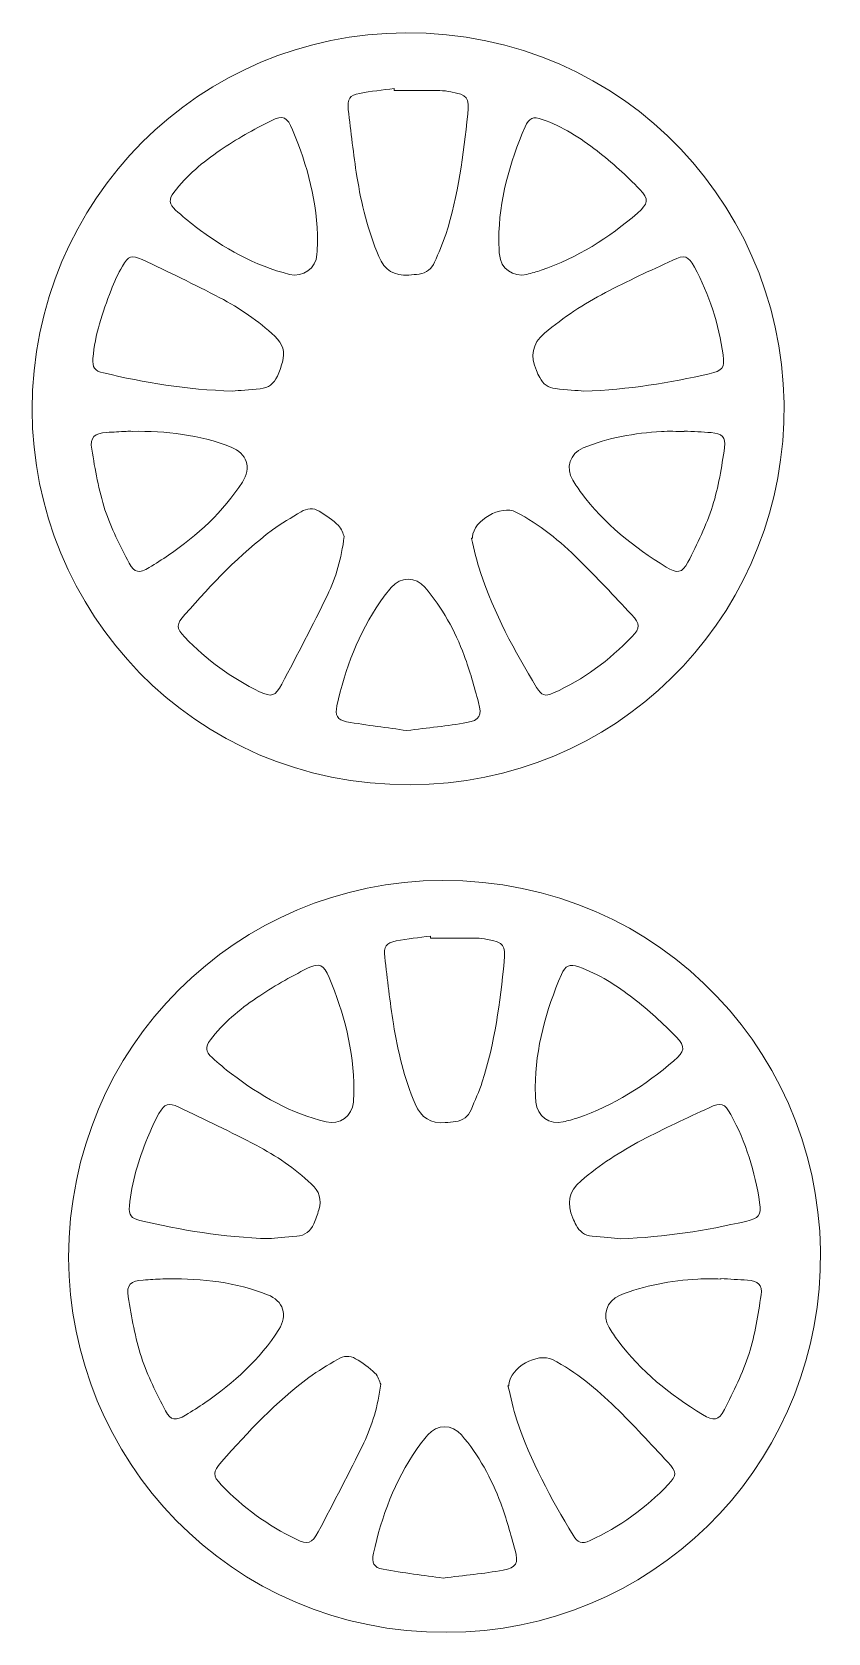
# Model space of a CAD drawing. Header units: millimetres. Extents: x -607 to 1451, y -798 to 283.
# Drawn here: x 1428.44 to 1451.02, y 2.29 to 47.71 of the extents above; entities that cross this region are included whole.
import ezdxf

# ---------------------------------------------------------------- set-up
doc = ezdxf.new("R2010")
doc.units = ezdxf.units.MM
doc.header["$MEASUREMENT"] = 0
doc.layers.add('layer 1', color=7, linetype='Continuous')

msp = doc.modelspace()

# ---------------------------------------------------------------- linework, layer by layer
at = {"layer": 'layer 1', "color": 242, "lineweight": 20}
for points, knots in [([(1428.443, 36.9895), (1428.4708, 31.2988), (1432.9804, 26.3359), (1439.1701, 26.3543), (1439.1701, 26.3543), (1444.9725, 26.3716), (1449.5564, 30.9461), (1449.7653, 36.626), (1449.7653, 36.626), (1449.9838, 42.5676), (1445.309, 47.7058), (1439.0423, 47.6813), (1439.0423, 47.6813), (1433.2246, 47.6586), (1428.4713, 42.9986), (1428.443, 36.9895)], [0, 0, 0, 0, 0.2, 0.2, 0.2, 0.2, 0.4, 0.4, 0.4, 0.4, 0.6, 0.6, 0.6, 0.6, 1, 1, 1, 1]), ([(1438.7134, 46.048), (1439.1452, 46.048), (1439.5771, 46.0506), (1440.0089, 46.0462), (1440.0089, 46.0462), (1440.1134, 46.0451), (1440.2185, 46.0258), (1440.3218, 46.0069), (1440.3218, 46.0069), (1440.7916, 45.9206), (1440.8461, 45.8499), (1440.7991, 45.3763), (1440.7991, 45.3763), (1440.6848, 44.223), (1440.5324, 43.0757), (1440.1784, 41.9668), (1440.1784, 41.9668), (1440.0921, 41.6966), (1439.9704, 41.4374), (1439.8594, 41.1756), (1439.8594, 41.1756), (1439.7784, 40.9845), (1439.6312, 40.8701), (1439.4241, 40.8407), (1439.4241, 40.8407), (1439.3263, 40.8268), (1439.2275, 40.8185), (1439.1289, 40.8117), (1439.1289, 40.8117), (1438.7183, 40.7837), (1438.444, 40.9401), (1438.2754, 41.3406), (1438.2754, 41.3406), (1437.9675, 42.0719), (1437.7828, 42.8333), (1437.6584, 43.6102), (1437.6584, 43.6102), (1437.5576, 44.2393), (1437.4885, 44.8737), (1437.4142, 45.5068), (1437.4142, 45.5068), (1437.3788, 45.8079), (1437.4457, 45.9101), (1437.738, 45.9666), (1437.738, 45.9666), (1438.0591, 46.0286), (1438.3861, 46.0602), (1438.7106, 46.105), (1438.7106, 46.105), (1438.7115, 46.086), (1438.7124, 46.067), (1438.7134, 46.048)], [0, 0, 0, 0, 0.0714286, 0.0714286, 0.0714286, 0.0714286, 0.1428571, 0.1428571, 0.1428571, 0.1428571, 0.2142857, 0.2142857, 0.2142857, 0.2142857, 0.2857143, 0.2857143, 0.2857143, 0.2857143, 0.3571429, 0.3571429, 0.3571429, 0.3571429, 0.4285714, 0.4285714, 0.4285714, 0.4285714, 0.5, 0.5, 0.5, 0.5, 0.5714286, 0.5714286, 0.5714286, 0.5714286, 0.6428571, 0.6428571, 0.6428571, 0.6428571, 0.7142857, 0.7142857, 0.7142857, 0.7142857, 0.7857143, 0.7857143, 0.7857143, 0.7857143, 0.8571429, 0.8571429, 0.8571429, 0.8571429, 1, 1, 1, 1]), ([(1436.5404, 41.7365), (1436.5361, 41.6416), (1436.5339, 41.5177), (1436.5243, 41.3943), (1436.5243, 41.3943), (1436.4935, 41.0003), (1436.1325, 40.7372), (1435.7492, 40.8313), (1435.7492, 40.8313), (1434.7507, 41.0763), (1433.8804, 41.5758), (1433.0711, 42.1927), (1433.0711, 42.1927), (1432.8793, 42.3389), (1432.6932, 42.4939), (1432.5148, 42.6561), (1432.5148, 42.6561), (1432.3255, 42.8282), (1432.3163, 42.9535), (1432.4678, 43.1568), (1432.4678, 43.1568), (1432.8275, 43.6399), (1433.2909, 44.0183), (1433.7798, 44.3535), (1433.7798, 44.3535), (1434.2369, 44.6669), (1434.726, 44.9391), (1435.2212, 45.1896), (1435.2212, 45.1896), (1435.5634, 45.3628), (1435.6848, 45.2862), (1435.8327, 44.933), (1435.8327, 44.933), (1436.2572, 43.9192), (1436.5365, 42.8732), (1436.5404, 41.7365)], [0, 0, 0, 0, 0.1, 0.1, 0.1, 0.1, 0.2, 0.2, 0.2, 0.2, 0.3, 0.3, 0.3, 0.3, 0.4, 0.4, 0.4, 0.4, 0.5, 0.5, 0.5, 0.5, 0.6, 0.6, 0.6, 0.6, 0.7, 0.7, 0.7, 0.7, 0.8, 0.8, 0.8, 0.8, 1, 1, 1, 1]), ([(1441.6791, 41.8182), (1441.6935, 42.9392), (1441.9865, 43.995), (1442.4262, 45.0157), (1442.4262, 45.0157), (1442.5344, 45.2669), (1442.6571, 45.3189), (1442.9145, 45.2279), (1442.9145, 45.2279), (1443.4873, 45.0253), (1443.9964, 44.7007), (1444.4698, 44.3329), (1444.4698, 44.3329), (1444.898, 44.0003), (1445.3009, 43.6295), (1445.681, 43.2423), (1445.681, 43.2423), (1445.9546, 42.9635), (1445.9149, 42.8252), (1445.6147, 42.569), (1445.6147, 42.569), (1444.798, 41.8719), (1443.9112, 41.2934), (1442.8862, 40.948), (1442.8862, 40.948), (1442.7515, 40.9026), (1442.6134, 40.8661), (1442.4752, 40.8324), (1442.4752, 40.8324), (1442.0886, 40.7382), (1441.7314, 40.9961), (1441.7003, 41.3917), (1441.7003, 41.3917), (1441.6891, 41.5335), (1441.6859, 41.676), (1441.6791, 41.8182)], [0, 0, 0, 0, 0.1, 0.1, 0.1, 0.1, 0.2, 0.2, 0.2, 0.2, 0.3, 0.3, 0.3, 0.3, 0.4, 0.4, 0.4, 0.4, 0.5, 0.5, 0.5, 0.5, 0.6, 0.6, 0.6, 0.6, 0.7, 0.7, 0.7, 0.7, 0.8, 0.8, 0.8, 0.8, 1, 1, 1, 1]), ([(1434.1324, 37.5206), (1432.8078, 37.5585), (1431.6327, 37.7654), (1430.4672, 38.037), (1430.4672, 38.037), (1430.2168, 38.0953), (1430.1495, 38.1871), (1430.1717, 38.4485), (1430.1717, 38.4485), (1430.2288, 39.1216), (1430.4401, 39.756), (1430.6837, 40.3797), (1430.6837, 40.3797), (1430.7757, 40.6152), (1430.8841, 40.8466), (1431.0088, 41.0664), (1431.0088, 41.0664), (1431.1723, 41.3544), (1431.2728, 41.391), (1431.5695, 41.2501), (1431.5695, 41.2501), (1432.307, 40.8998), (1433.0442, 40.5475), (1433.7683, 40.1706), (1433.7683, 40.1706), (1434.3348, 39.8758), (1434.8575, 39.5116), (1435.3301, 39.0751), (1435.3301, 39.0751), (1435.5592, 38.8635), (1435.6279, 38.629), (1435.5433, 38.341), (1435.5433, 38.341), (1435.5034, 38.2049), (1435.4584, 38.069), (1435.4006, 37.9398), (1435.4006, 37.9398), (1435.3079, 37.7325), (1435.1471, 37.6076), (1434.9151, 37.5875), (1434.9151, 37.5875), (1434.6133, 37.5613), (1434.3114, 37.5359), (1434.1324, 37.5206)], [0, 0, 0, 0, 0.0833333, 0.0833333, 0.0833333, 0.0833333, 0.1666667, 0.1666667, 0.1666667, 0.1666667, 0.25, 0.25, 0.25, 0.25, 0.3333333, 0.3333333, 0.3333333, 0.3333333, 0.4166667, 0.4166667, 0.4166667, 0.4166667, 0.5, 0.5, 0.5, 0.5, 0.5833333, 0.5833333, 0.5833333, 0.5833333, 0.6666667, 0.6666667, 0.6666667, 0.6666667, 0.75, 0.75, 0.75, 0.75, 0.8333333, 0.8333333, 0.8333333, 0.8333333, 1, 1, 1, 1]), ([(1444.091, 37.5201), (1443.9084, 37.5359), (1443.6003, 37.5611), (1443.2925, 37.5898), (1443.2925, 37.5898), (1443.084, 37.6092), (1442.9355, 37.7197), (1442.8409, 37.9038), (1442.8409, 37.9038), (1442.8071, 37.9698), (1442.7773, 38.038), (1442.7484, 38.1063), (1442.7484, 38.1063), (1442.5764, 38.5133), (1442.6107, 38.8514), (1442.981, 39.1636), (1442.981, 39.1636), (1443.5156, 39.6143), (1444.093, 39.9943), (1444.7076, 40.3156), (1444.7076, 40.3156), (1445.3324, 40.6423), (1445.9744, 40.9368), (1446.6137, 41.2348), (1446.6137, 41.2348), (1446.9531, 41.393), (1447.0538, 41.3655), (1447.2304, 41.0388), (1447.2304, 41.0388), (1447.6523, 40.2583), (1447.9176, 39.4217), (1448.045, 38.5452), (1448.045, 38.5452), (1448.0993, 38.1721), (1448.024, 38.0966), (1447.651, 38.0118), (1447.651, 38.0118), (1446.5201, 37.7548), (1445.3807, 37.5592), (1444.091, 37.5201)], [0, 0, 0, 0, 0.0909091, 0.0909091, 0.0909091, 0.0909091, 0.1818182, 0.1818182, 0.1818182, 0.1818182, 0.2727273, 0.2727273, 0.2727273, 0.2727273, 0.3636364, 0.3636364, 0.3636364, 0.3636364, 0.4545455, 0.4545455, 0.4545455, 0.4545455, 0.5454545, 0.5454545, 0.5454545, 0.5454545, 0.6363636, 0.6363636, 0.6363636, 0.6363636, 0.7272727, 0.7272727, 0.7272727, 0.7272727, 0.8181818, 0.8181818, 0.8181818, 0.8181818, 1, 1, 1, 1]), ([(1431.2843, 36.3792), (1432.2454, 36.3951), (1433.1872, 36.285), (1434.0895, 35.9319), (1434.0895, 35.9319), (1434.538, 35.7563), (1434.6687, 35.3469), (1434.4092, 34.9418), (1434.4092, 34.9418), (1433.8653, 34.0928), (1433.1348, 33.432), (1432.3119, 32.8653), (1432.3119, 32.8653), (1432.1336, 32.7425), (1431.9495, 32.6275), (1431.7646, 32.5147), (1431.7646, 32.5147), (1431.4917, 32.3481), (1431.3402, 32.3591), (1431.1966, 32.6375), (1431.1966, 32.6375), (1430.9423, 33.1306), (1430.6835, 33.6303), (1430.5128, 34.1553), (1430.5128, 34.1553), (1430.3325, 34.7099), (1430.2312, 35.2938), (1430.1373, 35.8717), (1430.1373, 35.8717), (1430.0812, 36.2171), (1430.2107, 36.3263), (1430.561, 36.347), (1430.561, 36.347), (1430.7464, 36.3579), (1430.9318, 36.3692), (1431.1173, 36.3788), (1431.1173, 36.3788), (1431.1728, 36.3817), (1431.2286, 36.3792), (1431.2843, 36.3792)], [0, 0, 0, 0, 0.0909091, 0.0909091, 0.0909091, 0.0909091, 0.1818182, 0.1818182, 0.1818182, 0.1818182, 0.2727273, 0.2727273, 0.2727273, 0.2727273, 0.3636364, 0.3636364, 0.3636364, 0.3636364, 0.4545455, 0.4545455, 0.4545455, 0.4545455, 0.5454545, 0.5454545, 0.5454545, 0.5454545, 0.6363636, 0.6363636, 0.6363636, 0.6363636, 0.7272727, 0.7272727, 0.7272727, 0.7272727, 0.8181818, 0.8181818, 0.8181818, 0.8181818, 1, 1, 1, 1]), ([(1446.943, 36.3872), (1447.1962, 36.3728), (1447.4495, 36.362), (1447.7023, 36.3431), (1447.7023, 36.3431), (1448.0038, 36.3205), (1448.1308, 36.2142), (1448.0863, 35.9246), (1448.0863, 35.9246), (1448.0005, 35.3648), (1447.916, 34.7971), (1447.744, 34.2605), (1447.744, 34.2605), (1447.5682, 33.7118), (1447.309, 33.1858), (1447.0464, 32.6703), (1447.0464, 32.6703), (1446.8834, 32.3504), (1446.7345, 32.3435), (1446.4272, 32.5309), (1446.4272, 32.5309), (1445.5062, 33.0926), (1444.6761, 33.7584), (1444.0253, 34.6287), (1444.0253, 34.6287), (1443.9366, 34.7474), (1443.8547, 34.8718), (1443.7775, 34.9983), (1443.7775, 34.9983), (1443.5691, 35.3398), (1443.7028, 35.7529), (1444.0725, 35.907), (1444.0725, 35.907), (1444.783, 36.2033), (1445.5312, 36.3264), (1446.2938, 36.3743), (1446.2938, 36.3743), (1446.5094, 36.3879), (1446.7265, 36.3764), (1446.943, 36.3764), (1446.943, 36.3764), (1446.943, 36.38), (1446.943, 36.3836), (1446.943, 36.3872)], [0, 0, 0, 0, 0.0833333, 0.0833333, 0.0833333, 0.0833333, 0.1666667, 0.1666667, 0.1666667, 0.1666667, 0.25, 0.25, 0.25, 0.25, 0.3333333, 0.3333333, 0.3333333, 0.3333333, 0.4166667, 0.4166667, 0.4166667, 0.4166667, 0.5, 0.5, 0.5, 0.5, 0.5833333, 0.5833333, 0.5833333, 0.5833333, 0.6666667, 0.6666667, 0.6666667, 0.6666667, 0.75, 0.75, 0.75, 0.75, 0.8333333, 0.8333333, 0.8333333, 0.8333333, 1, 1, 1, 1]), ([(1437.2976, 33.3955), (1437.2155, 32.7692), (1437.0624, 32.231), (1436.8191, 31.7292), (1436.8191, 31.7292), (1436.4064, 30.8783), (1435.9666, 30.0402), (1435.5246, 29.2039), (1435.5246, 29.2039), (1435.3456, 28.8652), (1435.2362, 28.8299), (1434.8968, 28.9948), (1434.8968, 28.9948), (1434.0995, 29.3822), (1433.3899, 29.8976), (1432.7771, 30.5384), (1432.7771, 30.5384), (1432.521, 30.8062), (1432.5324, 30.9029), (1432.781, 31.1858), (1432.781, 31.1858), (1433.5423, 32.0519), (1434.3362, 32.8856), (1435.2599, 33.5823), (1435.2599, 33.5823), (1435.5156, 33.7752), (1435.8007, 33.9293), (1436.0744, 34.0978), (1436.0744, 34.0978), (1436.2407, 34.2003), (1436.4243, 34.2126), (1436.5875, 34.1144), (1436.5875, 34.1144), (1436.7817, 33.9976), (1436.9725, 33.8657), (1437.1348, 33.7092), (1437.1348, 33.7092), (1437.2282, 33.6192), (1437.2622, 33.4677), (1437.2976, 33.3955)], [0, 0, 0, 0, 0.0909091, 0.0909091, 0.0909091, 0.0909091, 0.1818182, 0.1818182, 0.1818182, 0.1818182, 0.2727273, 0.2727273, 0.2727273, 0.2727273, 0.3636364, 0.3636364, 0.3636364, 0.3636364, 0.4545455, 0.4545455, 0.4545455, 0.4545455, 0.5454545, 0.5454545, 0.5454545, 0.5454545, 0.6363636, 0.6363636, 0.6363636, 0.6363636, 0.7272727, 0.7272727, 0.7272727, 0.7272727, 0.8181818, 0.8181818, 0.8181818, 0.8181818, 1, 1, 1, 1]), ([(1440.9341, 33.3492), (1440.9341, 33.3616), (1440.9334, 33.374), (1440.9342, 33.3863), (1440.9342, 33.3863), (1440.9666, 33.8608), (1441.7489, 34.3036), (1442.1677, 34.0889), (1442.1677, 34.0889), (1442.8426, 33.7429), (1443.4164, 33.2605), (1443.9527, 32.7366), (1443.9527, 32.7366), (1444.4659, 32.2351), (1444.9523, 31.7058), (1445.4427, 31.1815), (1445.4427, 31.1815), (1445.6956, 30.9111), (1445.7035, 30.8105), (1445.4544, 30.5502), (1445.4544, 30.5502), (1444.8152, 29.8824), (1444.0797, 29.3413), (1443.2352, 28.9593), (1443.2352, 28.9593), (1442.9925, 28.8495), (1442.8889, 28.8887), (1442.7536, 29.1123), (1442.7536, 29.1123), (1442.1246, 30.152), (1441.5493, 31.2194), (1441.1589, 32.3749), (1441.1589, 32.3749), (1441.0525, 32.6898), (1440.9906, 33.0198), (1440.9083, 33.3429), (1440.9083, 33.3429), (1440.9169, 33.345), (1440.9255, 33.3471), (1440.9341, 33.3492)], [0, 0, 0, 0, 0.0909091, 0.0909091, 0.0909091, 0.0909091, 0.1818182, 0.1818182, 0.1818182, 0.1818182, 0.2727273, 0.2727273, 0.2727273, 0.2727273, 0.3636364, 0.3636364, 0.3636364, 0.3636364, 0.4545455, 0.4545455, 0.4545455, 0.4545455, 0.5454545, 0.5454545, 0.5454545, 0.5454545, 0.6363636, 0.6363636, 0.6363636, 0.6363636, 0.7272727, 0.7272727, 0.7272727, 0.7272727, 0.8181818, 0.8181818, 0.8181818, 0.8181818, 1, 1, 1, 1]), ([(1439.0727, 27.8929), (1438.5243, 27.9712), (1437.9417, 28.0401), (1437.3652, 28.1431), (1437.3652, 28.1431), (1437.0999, 28.1904), (1437.0311, 28.3309), (1437.0906, 28.5951), (1437.0906, 28.5951), (1437.3276, 29.6482), (1437.6979, 30.6475), (1438.3152, 31.5428), (1438.3152, 31.5428), (1438.4134, 31.6852), (1438.5215, 31.8216), (1438.6334, 31.9537), (1438.6334, 31.9537), (1438.893, 32.2601), (1439.3266, 32.26), (1439.5883, 31.9553), (1439.5883, 31.9553), (1440.0823, 31.3801), (1440.4381, 30.7217), (1440.7021, 30.0171), (1440.7021, 30.0171), (1440.8644, 29.5836), (1440.9841, 29.1333), (1441.1087, 28.6866), (1441.1087, 28.6866), (1441.2108, 28.3204), (1441.1449, 28.1829), (1440.7699, 28.1161), (1440.7699, 28.1161), (1440.2234, 28.0187), (1439.6685, 27.9688), (1439.0727, 27.8929)], [0, 0, 0, 0, 0.1, 0.1, 0.1, 0.1, 0.2, 0.2, 0.2, 0.2, 0.3, 0.3, 0.3, 0.3, 0.4, 0.4, 0.4, 0.4, 0.5, 0.5, 0.5, 0.5, 0.6, 0.6, 0.6, 0.6, 0.7, 0.7, 0.7, 0.7, 0.8, 0.8, 0.8, 0.8, 1, 1, 1, 1]), ([(1429.4772, 12.9486), (1429.505, 7.2579), (1434.0146, 2.295), (1440.2043, 2.3134), (1440.2043, 2.3134), (1446.0067, 2.3307), (1450.5906, 6.9052), (1450.7995, 12.5851), (1450.7995, 12.5851), (1451.018, 18.5267), (1446.3432, 23.6649), (1440.0765, 23.6404), (1440.0765, 23.6404), (1434.2588, 23.6177), (1429.5055, 18.9577), (1429.4772, 12.9486)], [0, 0, 0, 0, 0.2, 0.2, 0.2, 0.2, 0.4, 0.4, 0.4, 0.4, 0.6, 0.6, 0.6, 0.6, 1, 1, 1, 1]), ([(1439.7476, 22.0071), (1440.1794, 22.0071), (1440.6113, 22.0097), (1441.0431, 22.0053), (1441.0431, 22.0053), (1441.1476, 22.0042), (1441.2527, 21.9849), (1441.356, 21.966), (1441.356, 21.966), (1441.8258, 21.8797), (1441.8803, 21.809), (1441.8333, 21.3354), (1441.8333, 21.3354), (1441.719, 20.1821), (1441.5666, 19.0348), (1441.2126, 17.9259), (1441.2126, 17.9259), (1441.1263, 17.6557), (1441.0046, 17.3965), (1440.8936, 17.1347), (1440.8936, 17.1347), (1440.8126, 16.9436), (1440.6654, 16.8292), (1440.4583, 16.7998), (1440.4583, 16.7998), (1440.3605, 16.7859), (1440.2617, 16.7776), (1440.1631, 16.7708), (1440.1631, 16.7708), (1439.7525, 16.7428), (1439.4782, 16.8992), (1439.3096, 17.2997), (1439.3096, 17.2997), (1439.0017, 18.031), (1438.817, 18.7924), (1438.6926, 19.5693), (1438.6926, 19.5693), (1438.5918, 20.1984), (1438.5227, 20.8328), (1438.4484, 21.4659), (1438.4484, 21.4659), (1438.413, 21.767), (1438.4799, 21.8692), (1438.7722, 21.9257), (1438.7722, 21.9257), (1439.0933, 21.9877), (1439.4203, 22.0193), (1439.7448, 22.0641), (1439.7448, 22.0641), (1439.7457, 22.0451), (1439.7466, 22.0261), (1439.7476, 22.0071)], [0, 0, 0, 0, 0.0714286, 0.0714286, 0.0714286, 0.0714286, 0.1428571, 0.1428571, 0.1428571, 0.1428571, 0.2142857, 0.2142857, 0.2142857, 0.2142857, 0.2857143, 0.2857143, 0.2857143, 0.2857143, 0.3571429, 0.3571429, 0.3571429, 0.3571429, 0.4285714, 0.4285714, 0.4285714, 0.4285714, 0.5, 0.5, 0.5, 0.5, 0.5714286, 0.5714286, 0.5714286, 0.5714286, 0.6428571, 0.6428571, 0.6428571, 0.6428571, 0.7142857, 0.7142857, 0.7142857, 0.7142857, 0.7857143, 0.7857143, 0.7857143, 0.7857143, 0.8571429, 0.8571429, 0.8571429, 0.8571429, 1, 1, 1, 1]), ([(1437.5746, 17.6956), (1437.5703, 17.6007), (1437.5681, 17.4768), (1437.5585, 17.3534), (1437.5585, 17.3534), (1437.5277, 16.9594), (1437.1667, 16.6963), (1436.7834, 16.7904), (1436.7834, 16.7904), (1435.7849, 17.0354), (1434.9146, 17.5349), (1434.1053, 18.1518), (1434.1053, 18.1518), (1433.9135, 18.298), (1433.7274, 18.453), (1433.549, 18.6152), (1433.549, 18.6152), (1433.3597, 18.7873), (1433.3505, 18.9126), (1433.502, 19.1159), (1433.502, 19.1159), (1433.8617, 19.599), (1434.3251, 19.9774), (1434.814, 20.3126), (1434.814, 20.3126), (1435.2711, 20.626), (1435.7602, 20.8982), (1436.2554, 21.1487), (1436.2554, 21.1487), (1436.5976, 21.3219), (1436.719, 21.2453), (1436.8669, 20.8921), (1436.8669, 20.8921), (1437.2914, 19.8783), (1437.5707, 18.8323), (1437.5746, 17.6956)], [0, 0, 0, 0, 0.1, 0.1, 0.1, 0.1, 0.2, 0.2, 0.2, 0.2, 0.3, 0.3, 0.3, 0.3, 0.4, 0.4, 0.4, 0.4, 0.5, 0.5, 0.5, 0.5, 0.6, 0.6, 0.6, 0.6, 0.7, 0.7, 0.7, 0.7, 0.8, 0.8, 0.8, 0.8, 1, 1, 1, 1]), ([(1442.7133, 17.7773), (1442.7277, 18.8983), (1443.0207, 19.9541), (1443.4604, 20.9748), (1443.4604, 20.9748), (1443.5686, 21.226), (1443.6913, 21.278), (1443.9487, 21.187), (1443.9487, 21.187), (1444.5215, 20.9844), (1445.0306, 20.6598), (1445.504, 20.292), (1445.504, 20.292), (1445.9322, 19.9594), (1446.3351, 19.5886), (1446.7152, 19.2014), (1446.7152, 19.2014), (1446.9888, 18.9226), (1446.9491, 18.7843), (1446.6489, 18.5281), (1446.6489, 18.5281), (1445.8322, 17.831), (1444.9454, 17.2525), (1443.9204, 16.9071), (1443.9204, 16.9071), (1443.7857, 16.8617), (1443.6476, 16.8252), (1443.5094, 16.7915), (1443.5094, 16.7915), (1443.1228, 16.6973), (1442.7656, 16.9552), (1442.7345, 17.3508), (1442.7345, 17.3508), (1442.7233, 17.4926), (1442.7201, 17.6351), (1442.7133, 17.7773)], [0, 0, 0, 0, 0.1, 0.1, 0.1, 0.1, 0.2, 0.2, 0.2, 0.2, 0.3, 0.3, 0.3, 0.3, 0.4, 0.4, 0.4, 0.4, 0.5, 0.5, 0.5, 0.5, 0.6, 0.6, 0.6, 0.6, 0.7, 0.7, 0.7, 0.7, 0.8, 0.8, 0.8, 0.8, 1, 1, 1, 1]), ([(1435.1666, 13.4797), (1433.842, 13.5176), (1432.6669, 13.7245), (1431.5014, 13.9961), (1431.5014, 13.9961), (1431.251, 14.0544), (1431.1837, 14.1462), (1431.2059, 14.4076), (1431.2059, 14.4076), (1431.263, 15.0807), (1431.4743, 15.7151), (1431.7179, 16.3388), (1431.7179, 16.3388), (1431.8099, 16.5743), (1431.9183, 16.8057), (1432.043, 17.0255), (1432.043, 17.0255), (1432.2065, 17.3135), (1432.307, 17.3501), (1432.6037, 17.2092), (1432.6037, 17.2092), (1433.3412, 16.8589), (1434.0784, 16.5066), (1434.8025, 16.1297), (1434.8025, 16.1297), (1435.369, 15.8349), (1435.8917, 15.4707), (1436.3643, 15.0342), (1436.3643, 15.0342), (1436.5934, 14.8226), (1436.6621, 14.5881), (1436.5775, 14.3001), (1436.5775, 14.3001), (1436.5376, 14.164), (1436.4926, 14.0281), (1436.4348, 13.8989), (1436.4348, 13.8989), (1436.3421, 13.6916), (1436.1813, 13.5667), (1435.9493, 13.5466), (1435.9493, 13.5466), (1435.6475, 13.5204), (1435.3456, 13.495), (1435.1666, 13.4797)], [0, 0, 0, 0, 0.0833333, 0.0833333, 0.0833333, 0.0833333, 0.1666667, 0.1666667, 0.1666667, 0.1666667, 0.25, 0.25, 0.25, 0.25, 0.3333333, 0.3333333, 0.3333333, 0.3333333, 0.4166667, 0.4166667, 0.4166667, 0.4166667, 0.5, 0.5, 0.5, 0.5, 0.5833333, 0.5833333, 0.5833333, 0.5833333, 0.6666667, 0.6666667, 0.6666667, 0.6666667, 0.75, 0.75, 0.75, 0.75, 0.8333333, 0.8333333, 0.8333333, 0.8333333, 1, 1, 1, 1]), ([(1445.1252, 13.4792), (1444.9426, 13.495), (1444.6345, 13.5202), (1444.3267, 13.5489), (1444.3267, 13.5489), (1444.1182, 13.5683), (1443.9697, 13.6788), (1443.8751, 13.8629), (1443.8751, 13.8629), (1443.8413, 13.9289), (1443.8115, 13.9971), (1443.7826, 14.0654), (1443.7826, 14.0654), (1443.6106, 14.4724), (1443.6449, 14.8105), (1444.0152, 15.1227), (1444.0152, 15.1227), (1444.5498, 15.5734), (1445.1272, 15.9534), (1445.7418, 16.2747), (1445.7418, 16.2747), (1446.3666, 16.6014), (1447.0086, 16.8959), (1447.6479, 17.1939), (1447.6479, 17.1939), (1447.9873, 17.3521), (1448.088, 17.3246), (1448.2646, 16.9979), (1448.2646, 16.9979), (1448.6865, 16.2174), (1448.9518, 15.3808), (1449.0792, 14.5043), (1449.0792, 14.5043), (1449.1335, 14.1312), (1449.0582, 14.0557), (1448.6852, 13.9709), (1448.6852, 13.9709), (1447.5543, 13.7139), (1446.4149, 13.5183), (1445.1252, 13.4792)], [0, 0, 0, 0, 0.0909091, 0.0909091, 0.0909091, 0.0909091, 0.1818182, 0.1818182, 0.1818182, 0.1818182, 0.2727273, 0.2727273, 0.2727273, 0.2727273, 0.3636364, 0.3636364, 0.3636364, 0.3636364, 0.4545455, 0.4545455, 0.4545455, 0.4545455, 0.5454545, 0.5454545, 0.5454545, 0.5454545, 0.6363636, 0.6363636, 0.6363636, 0.6363636, 0.7272727, 0.7272727, 0.7272727, 0.7272727, 0.8181818, 0.8181818, 0.8181818, 0.8181818, 1, 1, 1, 1]), ([(1432.3185, 12.3383), (1433.2796, 12.3542), (1434.2214, 12.2441), (1435.1237, 11.891), (1435.1237, 11.891), (1435.5722, 11.7154), (1435.7029, 11.306), (1435.4434, 10.9009), (1435.4434, 10.9009), (1434.8995, 10.0519), (1434.169, 9.3911), (1433.3461, 8.8244), (1433.3461, 8.8244), (1433.1678, 8.7016), (1432.9837, 8.5866), (1432.7988, 8.4738), (1432.7988, 8.4738), (1432.5259, 8.3072), (1432.3744, 8.3182), (1432.2308, 8.5966), (1432.2308, 8.5966), (1431.9765, 9.0897), (1431.7177, 9.5894), (1431.547, 10.1144), (1431.547, 10.1144), (1431.3667, 10.669), (1431.2654, 11.2529), (1431.1715, 11.8308), (1431.1715, 11.8308), (1431.1154, 12.1762), (1431.2449, 12.2854), (1431.5952, 12.3061), (1431.5952, 12.3061), (1431.7806, 12.317), (1431.966, 12.3283), (1432.1515, 12.3379), (1432.1515, 12.3379), (1432.207, 12.3408), (1432.2628, 12.3383), (1432.3185, 12.3383)], [0, 0, 0, 0, 0.0909091, 0.0909091, 0.0909091, 0.0909091, 0.1818182, 0.1818182, 0.1818182, 0.1818182, 0.2727273, 0.2727273, 0.2727273, 0.2727273, 0.3636364, 0.3636364, 0.3636364, 0.3636364, 0.4545455, 0.4545455, 0.4545455, 0.4545455, 0.5454545, 0.5454545, 0.5454545, 0.5454545, 0.6363636, 0.6363636, 0.6363636, 0.6363636, 0.7272727, 0.7272727, 0.7272727, 0.7272727, 0.8181818, 0.8181818, 0.8181818, 0.8181818, 1, 1, 1, 1]), ([(1447.9772, 12.3463), (1448.2304, 12.3319), (1448.4837, 12.3211), (1448.7365, 12.3022), (1448.7365, 12.3022), (1449.038, 12.2796), (1449.165, 12.1733), (1449.1205, 11.8837), (1449.1205, 11.8837), (1449.0347, 11.3239), (1448.9502, 10.7562), (1448.7782, 10.2196), (1448.7782, 10.2196), (1448.6024, 9.6709), (1448.3432, 9.1449), (1448.0806, 8.6294), (1448.0806, 8.6294), (1447.9176, 8.3095), (1447.7687, 8.3026), (1447.4614, 8.49), (1447.4614, 8.49), (1446.5404, 9.0517), (1445.7103, 9.7175), (1445.0595, 10.5878), (1445.0595, 10.5878), (1444.9708, 10.7065), (1444.8889, 10.8309), (1444.8117, 10.9574), (1444.8117, 10.9574), (1444.6033, 11.2989), (1444.737, 11.712), (1445.1067, 11.8661), (1445.1067, 11.8661), (1445.8172, 12.1624), (1446.5654, 12.2855), (1447.328, 12.3334), (1447.328, 12.3334), (1447.5436, 12.347), (1447.7607, 12.3355), (1447.9772, 12.3355), (1447.9772, 12.3355), (1447.9772, 12.3391), (1447.9772, 12.3427), (1447.9772, 12.3463)], [0, 0, 0, 0, 0.0833333, 0.0833333, 0.0833333, 0.0833333, 0.1666667, 0.1666667, 0.1666667, 0.1666667, 0.25, 0.25, 0.25, 0.25, 0.3333333, 0.3333333, 0.3333333, 0.3333333, 0.4166667, 0.4166667, 0.4166667, 0.4166667, 0.5, 0.5, 0.5, 0.5, 0.5833333, 0.5833333, 0.5833333, 0.5833333, 0.6666667, 0.6666667, 0.6666667, 0.6666667, 0.75, 0.75, 0.75, 0.75, 0.8333333, 0.8333333, 0.8333333, 0.8333333, 1, 1, 1, 1]), ([(1438.3318, 9.3546), (1438.2497, 8.7283), (1438.0966, 8.1901), (1437.8533, 7.6883), (1437.8533, 7.6883), (1437.4406, 6.8374), (1437.0008, 5.9993), (1436.5588, 5.163), (1436.5588, 5.163), (1436.3798, 4.8243), (1436.2704, 4.789), (1435.931, 4.9539), (1435.931, 4.9539), (1435.1337, 5.3413), (1434.4241, 5.8567), (1433.8113, 6.4975), (1433.8113, 6.4975), (1433.5552, 6.7653), (1433.5666, 6.862), (1433.8152, 7.1449), (1433.8152, 7.1449), (1434.5765, 8.011), (1435.3704, 8.8447), (1436.2941, 9.5414), (1436.2941, 9.5414), (1436.5498, 9.7343), (1436.8349, 9.8884), (1437.1086, 10.0569), (1437.1086, 10.0569), (1437.2749, 10.1594), (1437.4585, 10.1717), (1437.6217, 10.0735), (1437.6217, 10.0735), (1437.8159, 9.9567), (1438.0067, 9.8248), (1438.169, 9.6683), (1438.169, 9.6683), (1438.2624, 9.5783), (1438.2964, 9.4268), (1438.3318, 9.3546)], [0, 0, 0, 0, 0.0909091, 0.0909091, 0.0909091, 0.0909091, 0.1818182, 0.1818182, 0.1818182, 0.1818182, 0.2727273, 0.2727273, 0.2727273, 0.2727273, 0.3636364, 0.3636364, 0.3636364, 0.3636364, 0.4545455, 0.4545455, 0.4545455, 0.4545455, 0.5454545, 0.5454545, 0.5454545, 0.5454545, 0.6363636, 0.6363636, 0.6363636, 0.6363636, 0.7272727, 0.7272727, 0.7272727, 0.7272727, 0.8181818, 0.8181818, 0.8181818, 0.8181818, 1, 1, 1, 1]), ([(1441.9683, 9.3083), (1441.9683, 9.3207), (1441.9676, 9.3331), (1441.9684, 9.3454), (1441.9684, 9.3454), (1442.0008, 9.8199), (1442.7831, 10.2627), (1443.2019, 10.048), (1443.2019, 10.048), (1443.8768, 9.702), (1444.4506, 9.2196), (1444.9869, 8.6957), (1444.9869, 8.6957), (1445.5001, 8.1942), (1445.9865, 7.6649), (1446.4769, 7.1406), (1446.4769, 7.1406), (1446.7298, 6.8702), (1446.7377, 6.7696), (1446.4886, 6.5093), (1446.4886, 6.5093), (1445.8494, 5.8415), (1445.1139, 5.3004), (1444.2694, 4.9184), (1444.2694, 4.9184), (1444.0267, 4.8086), (1443.9231, 4.8478), (1443.7878, 5.0714), (1443.7878, 5.0714), (1443.1588, 6.1111), (1442.5835, 7.1785), (1442.1931, 8.334), (1442.1931, 8.334), (1442.0867, 8.6489), (1442.0248, 8.9789), (1441.9425, 9.302), (1441.9425, 9.302), (1441.9511, 9.3041), (1441.9597, 9.3062), (1441.9683, 9.3083)], [0, 0, 0, 0, 0.0909091, 0.0909091, 0.0909091, 0.0909091, 0.1818182, 0.1818182, 0.1818182, 0.1818182, 0.2727273, 0.2727273, 0.2727273, 0.2727273, 0.3636364, 0.3636364, 0.3636364, 0.3636364, 0.4545455, 0.4545455, 0.4545455, 0.4545455, 0.5454545, 0.5454545, 0.5454545, 0.5454545, 0.6363636, 0.6363636, 0.6363636, 0.6363636, 0.7272727, 0.7272727, 0.7272727, 0.7272727, 0.8181818, 0.8181818, 0.8181818, 0.8181818, 1, 1, 1, 1]), ([(1440.1069, 3.852), (1439.5585, 3.9303), (1438.9759, 3.9992), (1438.3994, 4.1022), (1438.3994, 4.1022), (1438.1341, 4.1495), (1438.0653, 4.29), (1438.1248, 4.5542), (1438.1248, 4.5542), (1438.3618, 5.6073), (1438.7321, 6.6066), (1439.3494, 7.5019), (1439.3494, 7.5019), (1439.4476, 7.6443), (1439.5557, 7.7807), (1439.6676, 7.9128), (1439.6676, 7.9128), (1439.9272, 8.2192), (1440.3608, 8.2191), (1440.6225, 7.9144), (1440.6225, 7.9144), (1441.1165, 7.3392), (1441.4723, 6.6808), (1441.7363, 5.9762), (1441.7363, 5.9762), (1441.8986, 5.5427), (1442.0183, 5.0924), (1442.1429, 4.6457), (1442.1429, 4.6457), (1442.245, 4.2795), (1442.1791, 4.142), (1441.8041, 4.0752), (1441.8041, 4.0752), (1441.2576, 3.9778), (1440.7027, 3.9279), (1440.1069, 3.852)], [0, 0, 0, 0, 0.1, 0.1, 0.1, 0.1, 0.2, 0.2, 0.2, 0.2, 0.3, 0.3, 0.3, 0.3, 0.4, 0.4, 0.4, 0.4, 0.5, 0.5, 0.5, 0.5, 0.6, 0.6, 0.6, 0.6, 0.7, 0.7, 0.7, 0.7, 0.8, 0.8, 0.8, 0.8, 1, 1, 1, 1])]:
    msp.add_open_spline(points, degree=3, knots=knots, dxfattribs=at)

doc.saveas('drawing.dxf')
